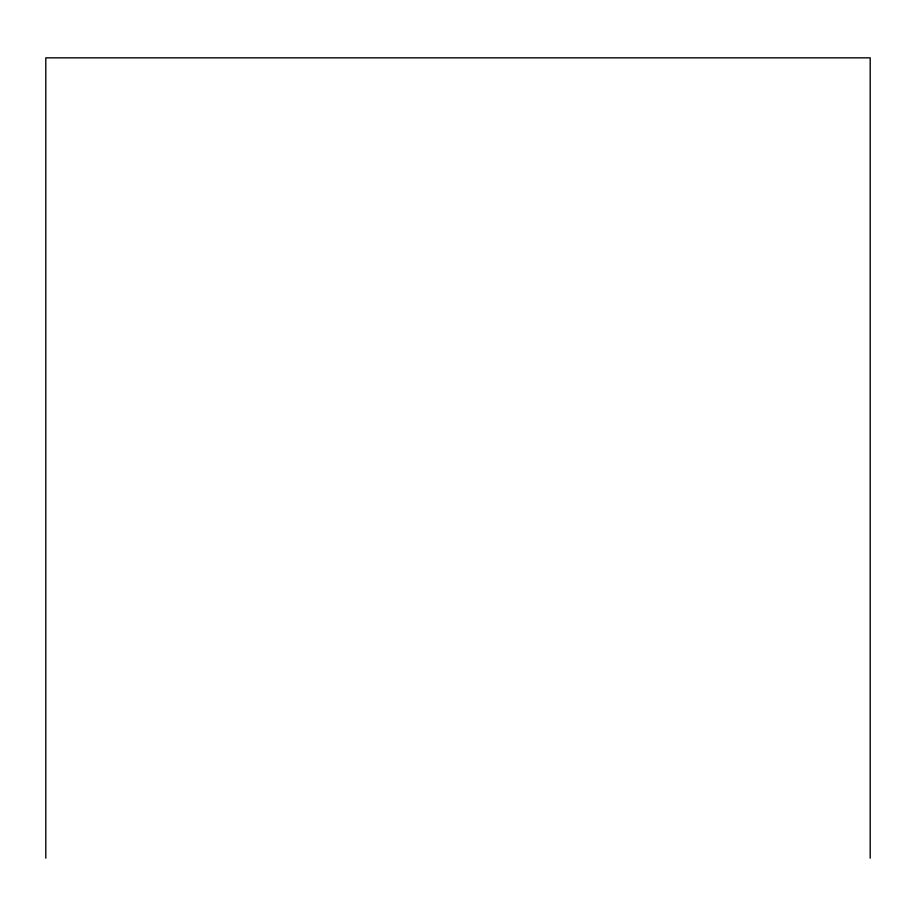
<?xml version="1.0" encoding="UTF-8"?>
<svg xmlns="http://www.w3.org/2000/svg" width="916" height="916" viewBox="0 0 916 916"><rect width="100%" height="100%" fill="white"/><g stroke="black" fill="none" stroke-linecap="round" stroke-linejoin="round"><path stroke-width="1.37" d="M870.2 858.166L870.2 57.834L45.8 57.834L45.8 858.166"/></g></svg>
